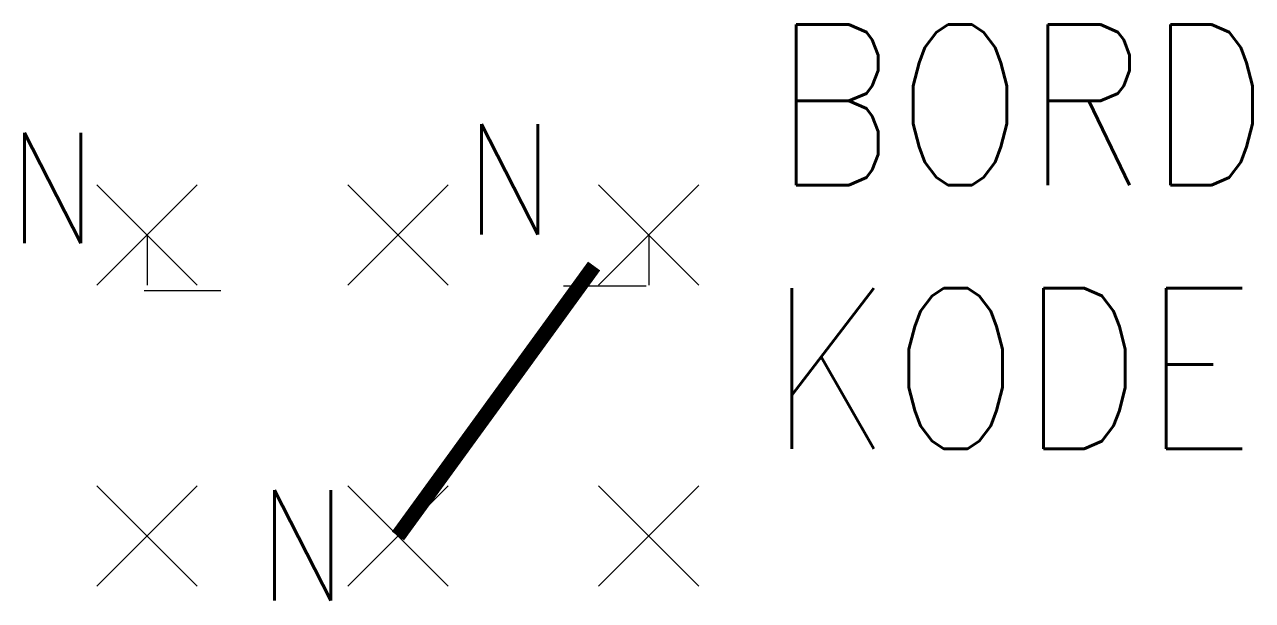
# Model space of a CAD drawing. Extents: x 187.6 to 212, y 190.7 to 202.2.
import ezdxf
from ezdxf.enums import TextEntityAlignment as Align

# ---------------------------------------------------------------- set-up
doc = ezdxf.new("R2010")
doc.units = 0
doc.header["$LTSCALE"] = 6
doc.header["$PDMODE"] = 3
for name, color, linetype in [('1', 7, 'CONTINUOUS'), ('10', 1, 'CONTINUOUS'), ('11', 3, 'CONTINUOUS'), ('12', 2, 'CONTINUOUS'), ('C', 7, 'CONTINUOUS')]:
    doc.layers.add(name, color=color, linetype=linetype)
doc.styles.get("Standard").update_dxf_attribs({"font": 'simplex', "width": 0.85})

msp = doc.modelspace()

# ---------------------------------------------------------------- linework, layer by layer
at = {"layer": '1', "color": 0}
for p, q in [((190, 198), (190, 197)), ((200, 198), (200, 197)), ((189.944, 196.897), (191.469, 196.897)), ((199.948, 196.979), (198.301, 196.979))]:
    msp.add_line(p, q, dxfattribs=at)
at = {"layer": '1', "color": 0, "const_width": 0.3}
msp.add_lwpolyline([(195, 192), (198.91, 197.382)], dxfattribs=at)
at = {"layer": 'C', "color": 0}
for p in [(190, 198), (195, 198), (200, 198), (190, 192), (195, 192), (200, 192)]:
    msp.add_point(p, dxfattribs=at)

# ---------------------------------------------------------------- texts
at = {"layer": '10', "color": 0, "width": 0.85}
for p in [(198.107, 198.012), (189.001, 197.838), (193.981, 190.716)]:
    msp.add_attdef('N', text='', height=2.2, dxfattribs=at).set_placement(p, align=Align.RIGHT)
at = {"layer": '11', "color": 0, "width": 0.85}
msp.add_attdef('BORD', (202.472, 198.995), '', height=3.2, dxfattribs=at)
at = {"layer": '12', "color": 0, "width": 0.85}
msp.add_attdef('KODE', (202.385, 193.741), '', height=3.2, dxfattribs=at)

doc.saveas('drawing.dxf')
